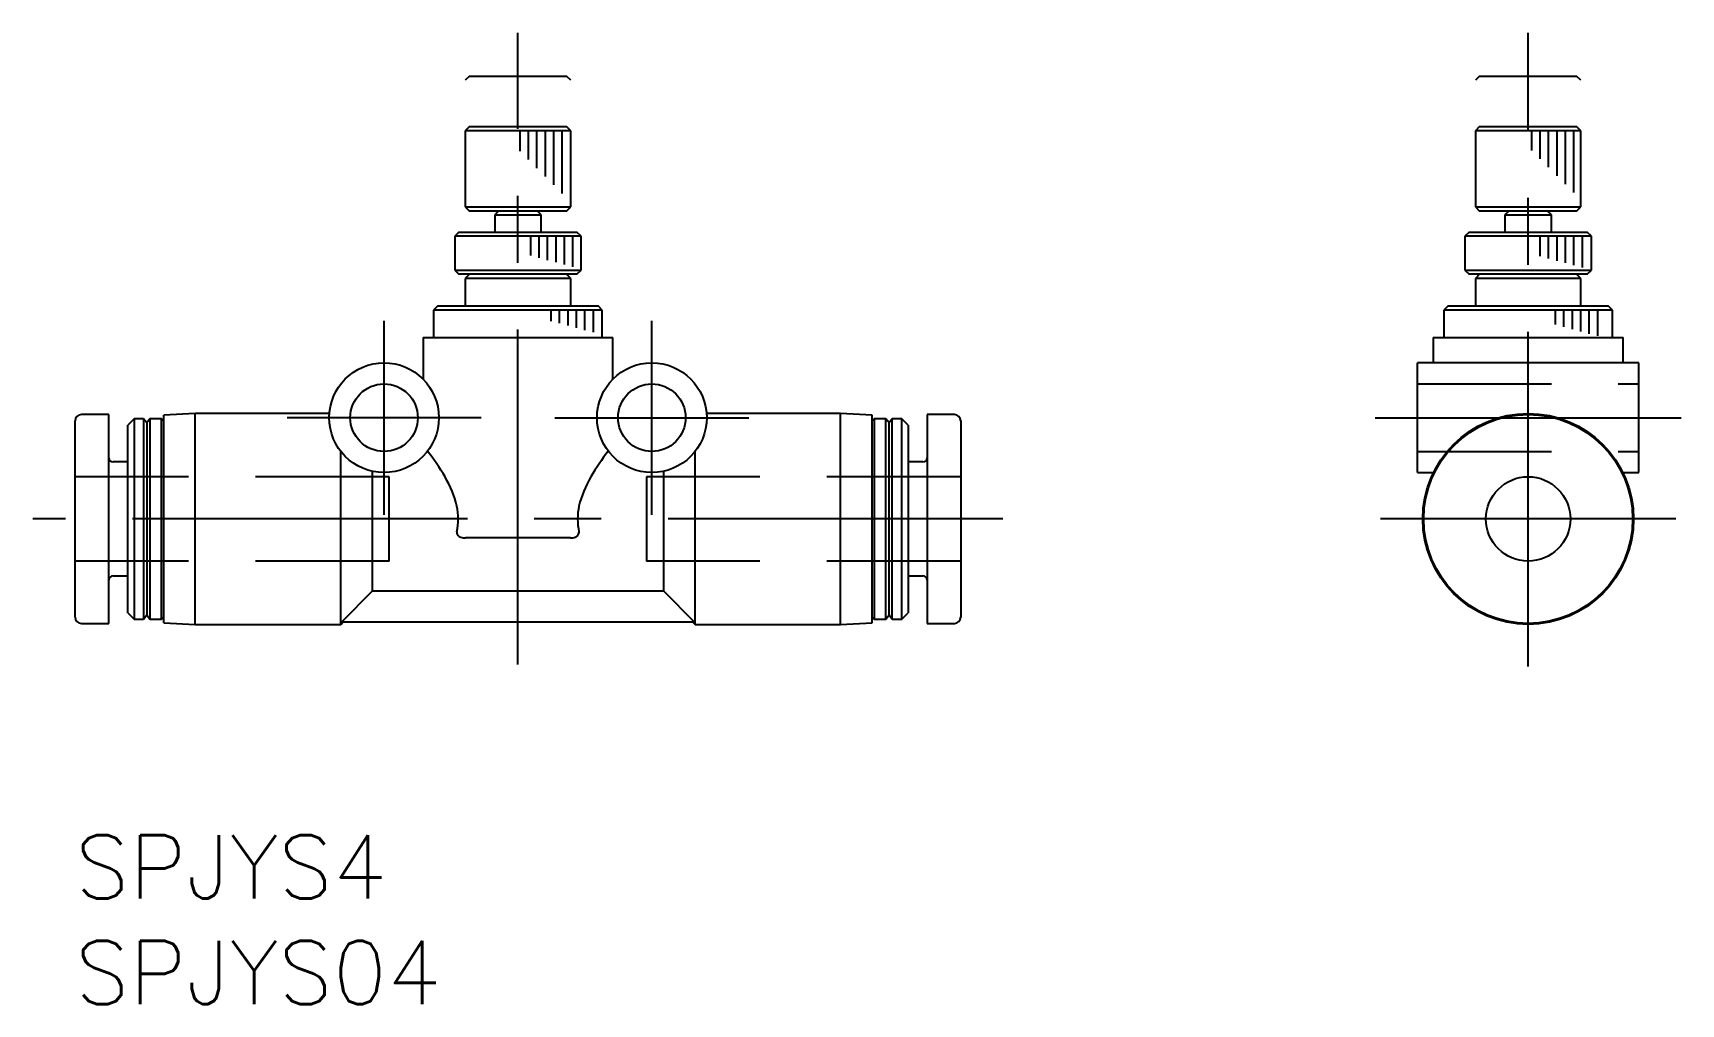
# Model space of a CAD drawing. Extents: x -2 to 76.2, y -8 to 38.
import ezdxf

# ---------------------------------------------------------------- set-up
doc = ezdxf.new("R2010")
doc.units = 0
doc.header["$LTSCALE"] = 0.5
for name, pattern in [('CENTER', [50.8, 31.75, -6.35, 6.35, -6.35]), ('DASHED', [19.05, 12.7, -6.35]), ('PHANTOM', [63.5, 31.75, -6.35, 6.35, -6.35, 6.35, -6.35])]:
    doc.linetypes.add(name, pattern=pattern)
for name, color, linetype in [('MSM_CENTER', 1, 'CENTER'), ('MSM_CONTINUOUS', 7, 'CONTINUOUS'), ('MSM_DASHED', 4, 'DASHED'), ('MSM_IMAGINARY', 6, 'PHANTOM'), ('MSM_NARROW', 5, 'CONTINUOUS'), ('MSM_PART_NUMBER', 7, 'CONTINUOUS')]:
    doc.layers.add(name, color=color, linetype=linetype)
doc.styles.get("Standard").update_dxf_attribs({"font": 'txt.shx', "height": 1.5, "bigfont": 'bigfont.shx'})

# ---------------------------------------------------------------- blocks, each defined once
blk = doc.blocks.new('*U18')
at = {"layer": 'MSM_PART_NUMBER'}
blk.add_text('SPJYS4', height=3, dxfattribs=at).set_placement((0, -3))
blk = doc.blocks.new('*U19')
at = {"layer": 'MSM_PART_NUMBER'}
blk.add_text('SPJYS04', height=3, dxfattribs=at).set_placement((0, -8))

msp = doc.modelspace()

# ---------------------------------------------------------------- linework, layer by layer
at = {"layer": 'MSM_CENTER'}
for p, q in [((21, 8.1), (21, 38.042)), ((68.908, 8), (68.908, 38.042)), ((14.65, 15.2), (14.65, 24.4)), ((27.35, 15.2), (27.35, 24.4)), ((19.25, 19.8), (10.05, 19.8)), ((22.75, 19.8), (31.95, 19.8)), ((61.658, 19.8), (76.158, 19.8)), ((44, 15), (-2, 15)), ((75.908, 15), (61.908, 15))]:
    msp.add_line(p, q, dxfattribs=at)
at = {"layer": 'MSM_CONTINUOUS'}
for p, q in [((18.7, 33.6), (18.5, 33.4)), ((18.5, 33.4), (18.5, 29.8)), ((23.5, 33.4), (18.5, 33.4)), ((18.7, 33.6), (23.3, 33.6)), ((23.5, 33.4), (23.3, 33.6)), ((23.5, 29.8), (23.5, 33.4)), ((66.608, 33.6), (66.408, 33.4)), ((66.408, 33.4), (66.408, 29.8)), ((71.408, 33.4), (66.408, 33.4)), ((66.608, 33.6), (71.208, 33.6)), ((71.408, 33.4), (71.208, 33.6)), ((71.408, 29.8), (71.408, 33.4)), ((18.5, 29.8), (23.5, 29.8)), ((18.5, 29.8), (18.7, 29.6)), ((23.3, 29.6), (23.5, 29.8)), ((66.408, 29.8), (66.608, 29.6)), ((66.408, 29.8), (71.408, 29.8)), ((71.208, 29.6), (71.408, 29.8)), ((23.3, 29.6), (18.7, 29.6)), ((20.08, 29.6), (19.9, 29.42)), ((19.9, 29.42), (22.1, 29.42)), ((19.9, 29.42), (19.9, 28.6)), ((22.1, 29.42), (21.92, 29.6)), ((22.1, 28.6), (22.1, 29.42)), ((71.208, 29.6), (66.608, 29.6)), ((67.988, 29.6), (67.808, 29.42)), ((67.808, 29.42), (70.008, 29.42)), ((67.808, 29.42), (67.808, 28.6)), ((70.008, 29.42), (69.828, 29.6)), ((70.008, 28.6), (70.008, 29.42)), ((18.2, 28.6), (18, 28.4)), ((24, 28.4), (18, 28.4)), ((18, 28.4), (18, 26.8)), ((18.2, 28.6), (23.8, 28.6)), ((24, 28.4), (23.8, 28.6)), ((24, 26.8), (24, 28.4)), ((66.108, 28.6), (65.908, 28.4)), ((65.908, 28.4), (65.908, 26.8)), ((71.908, 28.4), (65.908, 28.4)), ((66.108, 28.6), (71.708, 28.6)), ((71.908, 28.4), (71.708, 28.6)), ((71.908, 26.8), (71.908, 28.4)), ((18, 26.8), (24, 26.8)), ((18, 26.8), (18.2, 26.6)), ((23.8, 26.6), (18.2, 26.6)), ((18.7, 26.6), (18.5, 26.4)), ((23.5, 26.4), (23.3, 26.6)), ((23.8, 26.6), (24, 26.8)), ((65.908, 26.8), (66.108, 26.6)), ((65.908, 26.8), (71.908, 26.8)), ((71.708, 26.6), (66.108, 26.6)), ((66.608, 26.6), (66.408, 26.4)), ((71.408, 26.4), (71.208, 26.6)), ((71.708, 26.6), (71.908, 26.8)), ((18.5, 26.4), (18.5, 25.1)), ((23.5, 26.4), (18.5, 26.4)), ((23.5, 25.1), (23.5, 26.4)), ((66.408, 26.4), (66.408, 25.1)), ((71.408, 26.4), (66.408, 26.4)), ((71.408, 25.1), (71.408, 26.4)), ((17.2, 25.1), (17, 24.9)), ((17.2, 25.1), (24.8, 25.1)), ((25, 24.9), (24.8, 25.1)), ((65.108, 25.1), (64.908, 24.9)), ((65.108, 25.1), (72.708, 25.1)), ((72.908, 24.9), (72.708, 25.1)), ((25, 24.9), (17, 24.9)), ((17, 24.9), (17, 23.6)), ((25, 23.6), (25, 24.9)), ((72.908, 24.9), (64.908, 24.9)), ((64.908, 24.9), (64.908, 23.6)), ((72.908, 23.6), (72.908, 24.9)), ((16.5, 23.6), (25.5, 23.6)), ((16.5, 23.6), (16.5, 21.627)), ((25.5, 21.627), (25.5, 23.6)), ((64.408, 23.6), (64.408, 22.4)), ((64.408, 23.6), (73.408, 23.6)), ((73.408, 22.4), (73.408, 23.6)), ((74.158, 22.4), (63.658, 22.4)), ((63.658, 17.2), (63.658, 22.4)), ((74.158, 17.2), (74.158, 22.4)), ((0, 10.35), (0, 19.65)), ((1.6, 19.95), (0.3, 19.95)), ((1.6, 10.05), (1.6, 19.95)), ((2.8, 19.75), (2.5, 19.45)), ((2.8, 19.75), (2.8, 10.25)), ((3.25, 19.75), (2.8, 19.75)), ((3.25, 19.75), (3.25, 10.25)), ((3.4, 19.55), (3.25, 19.75)), ((3.55, 19.75), (3.4, 19.55)), ((3.4, 19.55), (3.4, 10.45)), ((3.55, 19.75), (3.55, 10.25)), ((4.1, 19.75), (3.55, 19.75)), ((4.1, 10.25), (4.1, 19.75)), ((4.2, 19.65), (4.1, 19.75)), ((5.7, 20), (4.2, 19.921)), ((4.2, 10.079), (4.2, 19.921)), ((5.7, 10), (5.7, 20)), ((12.058, 20), (5.7, 20)), ((36.3, 20), (29.942, 20)), ((36.3, 10), (36.3, 20)), ((37.8, 19.921), (36.3, 20)), ((37.8, 10.079), (37.8, 19.921)), ((37.9, 19.75), (37.8, 19.65)), ((37.9, 19.75), (37.9, 10.25)), ((38.45, 19.75), (37.9, 19.75)), ((38.45, 10.25), (38.45, 19.75)), ((38.6, 19.55), (38.45, 19.75)), ((38.75, 19.75), (38.6, 19.55)), ((38.6, 10.45), (38.6, 19.55)), ((38.75, 10.25), (38.75, 19.75)), ((39.2, 19.75), (38.75, 19.75)), ((39.2, 10.25), (39.2, 19.75)), ((39.5, 19.45), (39.2, 19.75)), ((41.7, 19.95), (40.4, 19.95)), ((40.4, 19.95), (40.4, 10.05)), ((42, 19.65), (42, 10.35)), ((2.5, 10.55), (2.5, 19.45)), ((39.5, 19.45), (39.5, 10.55)), ((12.6, 10), (12.6, 18.201)), ((29.4, 10), (29.4, 18.201)), ((2.5, 17.7), (1.8, 17.7)), ((14.1, 11.593), (14.1, 17.259)), ((27.9, 17.259), (27.9, 11.593)), ((40.2, 17.7), (39.5, 17.7)), ((63.658, 17.2), (64.418, 17.2)), ((64.408, 17.2), (64.408, 17.179)), ((73.398, 17.2), (74.158, 17.2)), ((73.408, 17.179), (73.408, 17.2)), ((23.49, 14.1), (18.51, 14.1)), ((1.8, 12.3), (2.5, 12.3)), ((39.5, 12.3), (40.2, 12.3)), ((14.1, 11.593), (12.635, 10.1)), ((14.1, 11.593), (27.9, 11.593)), ((27.9, 11.593), (29.365, 10.1)), ((2.5, 10.55), (2.8, 10.25)), ((2.8, 10.25), (3.25, 10.25)), ((3.25, 10.25), (3.4, 10.45)), ((3.4, 10.45), (3.55, 10.25)), ((3.55, 10.25), (4.1, 10.25)), ((4.1, 10.25), (4.2, 10.35)), ((37.8, 10.35), (37.9, 10.25)), ((37.9, 10.25), (38.45, 10.25)), ((38.45, 10.25), (38.6, 10.45)), ((38.6, 10.45), (38.75, 10.25)), ((38.75, 10.25), (39.2, 10.25)), ((39.2, 10.25), (39.5, 10.55)), ((0.3, 10.05), (1.6, 10.05)), ((4.2, 10.079), (5.7, 10)), ((5.7, 10), (12.6, 10)), ((12.6, 10), (12.7, 10.1)), ((29.365, 10.1), (12.635, 10.1)), ((29.3, 10.1), (29.4, 10)), ((29.4, 10), (36.3, 10)), ((36.3, 10), (37.8, 10.079)), ((40.4, 10.05), (41.7, 10.05))]:
    msp.add_line(p, q, dxfattribs=at)
for centre, radius in [((14.65, 19.8), 2.6), ((27.35, 19.8), 2.6), ((14.65, 19.8), 1.6), ((27.35, 19.8), 1.6), ((68.908, 15), 5), ((68.908, 15), 4.95), ((68.908, 15), 2)]:
    msp.add_circle(centre, radius, dxfattribs=at)
for centre, radius, start, end in [((0.3, 19.65), 0.3, 90, 180), ((41.7, 19.65), 0.3, 0, 90), ((6.886, 10.714), 12.367, 30.50207, 37.36616), ((35.114, 10.714), 12.367, 142.63384, 149.49793), ((1.8, 17.9), 0.2, 180, 270), ((40.2, 17.9), 0.2, 270, 0), ((13.446, 14.508), 4.789, 13.33968, 31.22923), ((28.554, 14.508), 4.789, 148.77077, 166.66032), ((15.271, 14.999), 2.9, 347.8425, 12.22199), ((26.729, 14.999), 2.9, 167.77801, 192.1575), ((18.306, 14.358), 0.202, 171.33067, 187.43881), ((18.312, 14.361), 0.208, 188.1658, 223.55535), ((18.386, 14.429), 0.308, 223.20573, 250.60722), ((18.498, 14.725), 0.625, 249.89505, 271.06635), ((23.502, 14.725), 0.625, 268.93365, 290.10495), ((23.614, 14.429), 0.308, 289.39278, 316.79427), ((23.688, 14.361), 0.208, 316.44465, 351.8342), ((23.694, 14.358), 0.202, 352.56119, 8.66933), ((1.8, 12.1), 0.2, 90, 180), ((40.2, 12.1), 0.2, 0, 90), ((0.3, 10.35), 0.3, 180, 270), ((41.7, 10.35), 0.3, 270, 0)]:
    msp.add_arc(centre, radius, start, end, dxfattribs=at)
at = {"layer": 'MSM_DASHED'}
for p, q in [((63.658, 21.4), (74.158, 21.4)), ((63.658, 18.2), (74.158, 18.2)), ((14.9, 17), (0, 17)), ((14.9, 13), (14.9, 17)), ((42, 17), (27.1, 17)), ((27.1, 17), (27.1, 13)), ((14.9, 13), (0, 13)), ((42, 13), (27.1, 13))]:
    msp.add_line(p, q, dxfattribs=at)
at = {"layer": 'MSM_IMAGINARY'}
for p, q in [((18.7, 36), (18.5, 35.8)), ((18.7, 36), (23.3, 36)), ((23.5, 35.8), (23.3, 36)), ((66.608, 36), (66.408, 35.8)), ((66.608, 36), (71.208, 36)), ((71.408, 35.8), (71.208, 36))]:
    msp.add_line(p, q, dxfattribs=at)
at = {"layer": 'MSM_NARROW'}
for p, q in [((21.1, 32.436), (21.1, 33.4)), ((21.5, 32.036), (21.5, 33.4)), ((21.9, 31.636), (21.9, 33.4)), ((22.3, 31.236), (22.3, 33.4)), ((22.7, 30.836), (22.7, 33.4)), ((23.1, 30.436), (23.1, 33.4)), ((69.077, 32.475), (69.077, 33.4)), ((69.477, 32.075), (69.477, 33.4)), ((69.877, 31.675), (69.877, 33.4)), ((70.277, 31.275), (70.277, 33.4)), ((70.677, 30.875), (70.677, 33.4)), ((71.077, 30.475), (71.077, 33.4)), ((21.606, 27.491), (21.606, 28.4)), ((22.006, 27.384), (22.006, 28.4)), ((22.406, 27.276), (22.406, 28.4)), ((22.806, 27.169), (22.806, 28.4)), ((23.206, 27.062), (23.206, 28.4)), ((23.606, 26.955), (23.606, 28.4)), ((69.48, 27.457), (69.48, 28.4)), ((69.88, 27.35), (69.88, 28.4)), ((70.28, 27.243), (70.28, 28.4)), ((70.68, 27.136), (70.68, 28.4)), ((71.08, 27.029), (71.08, 28.4)), ((71.48, 26.922), (71.48, 28.4)), ((22.576, 24.384), (22.576, 24.9)), ((22.976, 24.277), (22.976, 24.9)), ((23.376, 24.17), (23.376, 24.9)), ((23.776, 24.063), (23.776, 24.9)), ((24.176, 23.956), (24.176, 24.9)), ((24.576, 23.848), (24.576, 24.9)), ((70.206, 24.212), (70.206, 24.9)), ((70.606, 24.105), (70.606, 24.9)), ((71.006, 23.997), (71.006, 24.9)), ((71.406, 23.89), (71.406, 24.9)), ((71.806, 23.783), (71.806, 24.9)), ((72.206, 23.676), (72.206, 24.9))]:
    msp.add_line(p, q, dxfattribs=at)

# ---------------------------------------------------------------- block references
at = {"layer": 'MSM_CONTINUOUS'}
for name in ['*U18', '*U19']:
    msp.add_blockref(name, (0, 0), dxfattribs=at)

doc.saveas('drawing.dxf')
